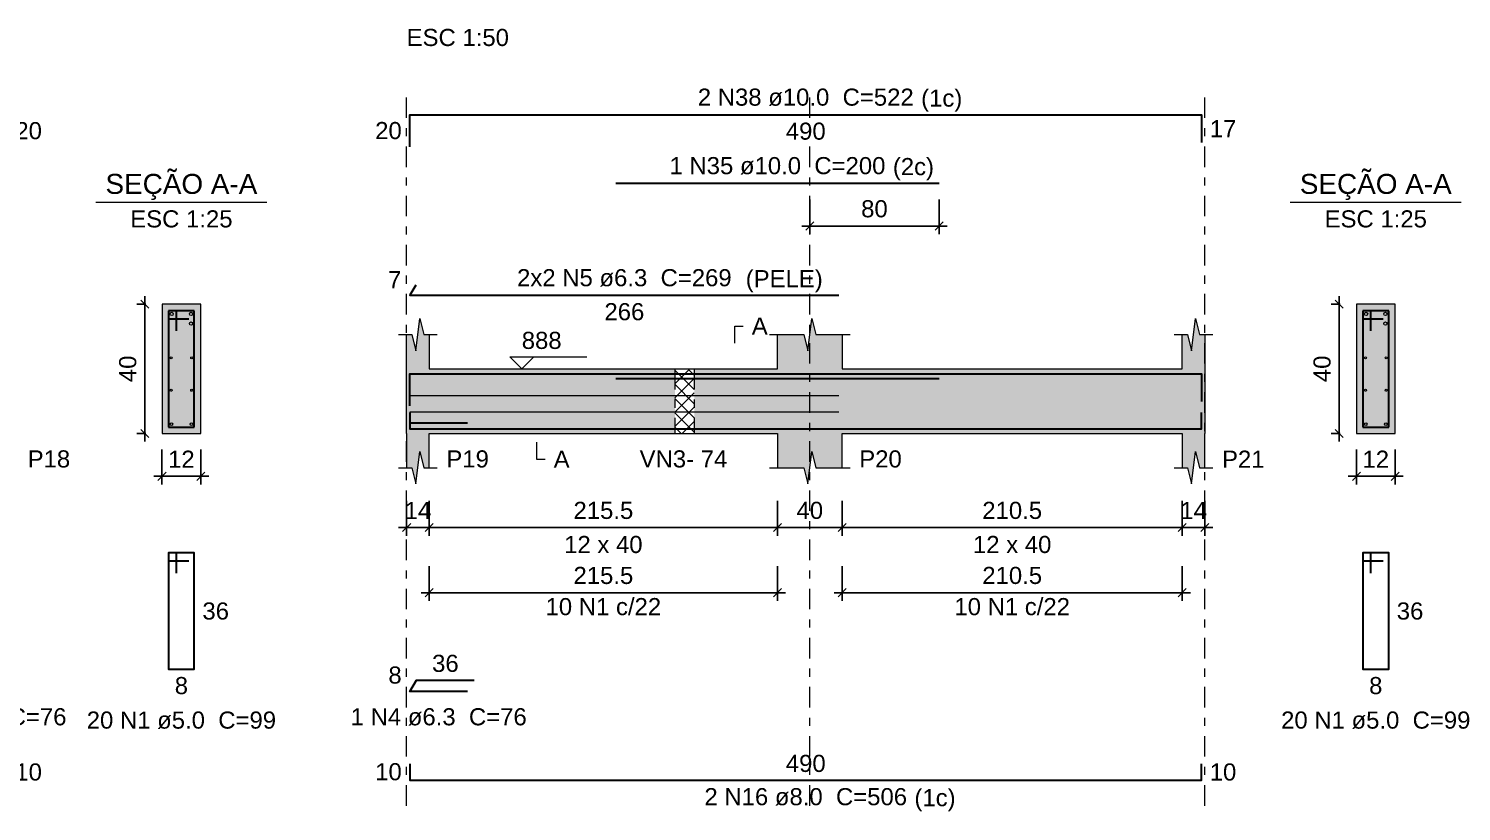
# Model space of a CAD drawing. Header units: millimetres. Extents: x -8 to 605, y -494 to 220.
# Drawn here: x 242.22 to 259.95, y -451.75 to -442.06 of the extents above; entities that cross this region are included whole.
import ezdxf

# ---------------------------------------------------------------- set-up
doc = ezdxf.new("R2010")
doc.units = ezdxf.units.MM
doc.header["$MEASUREMENT"] = 0
doc.linetypes.add('DASHDOT', pattern=[2.54, 1.27, -0.635, 0, -0.635])
doc.linetypes.add('NULL', pattern=[0])
for name, color, linetype, lineweight in [('Descrição da armadura', 7, 'Continuous', 0), ('DT-Arm complementar', 5, 'Continuous', 5), ('DT-Barras na forma', 7, 'Continuous', 30), ('DT-Barras no corte', 5, 'Continuous', 5), ('DT-Barras rebatidas', 7, 'Continuous', 30), ('DT-Cotas', 7, 'Continuous', 5), ('DT-Forma', 5, 'Continuous', 5), ('DT-Hachura forma vigas', 252, 'Continuous', 5), ('DT-Hachura intersecção vigas', 9, 'Continuous', 5), ('DT-Hachura seção vigas', 252, 'Continuous', 5), ('DT-Pontilhado', 9, 'DASHDOT', 5), ('DT-Textos', 7, 'Continuous', 5), ('Textos armaduras', 7, 'Continuous', 0)]:
    doc.layers.add(name, color=color, linetype=linetype, lineweight=lineweight)
doc.styles.add('Arial', font='arial.ttf')
doc.dimstyles.new('UM_25.000000', dxfattribs={"dimtxt": 0.18, "dimasz": 0.1, "dimexe": 0.1, "dimexo": 0.2, "dimgap": 0, "dimtad": 1, "dimtih": 1, "dimtoh": 1, "dimdec": 1, "dimlfac": 25, "dimzin": 0, "dimdsep": 46, "dimtxsty": 'Standard', "dimcen": 0.09, "dimdle": 0.1, "dimadec": 1, "dimazin": 2, "dimtfac": 1, "dimtdec": 4, "dimtofl": 0, "dimtmove": 0, "dimatfit": 3, "dimfxl": 1, "dimtolj": 1, "dimarcsym": 0})
doc.dimstyles.new('UM_50.000000', dxfattribs={"dimtxt": 0.18, "dimasz": 0.1, "dimexe": 0.1, "dimexo": 0.2, "dimgap": 0, "dimtad": 1, "dimtih": 1, "dimtoh": 1, "dimdec": 1, "dimlfac": 50, "dimzin": 0, "dimdsep": 46, "dimtxsty": 'Standard', "dimcen": 0.09, "dimdle": 0.1, "dimadec": 1, "dimazin": 2, "dimtfac": 1, "dimtdec": 4, "dimtofl": 0, "dimtmove": 0, "dimatfit": 3, "dimfxl": 1, "dimtolj": 1, "dimarcsym": 0})

# ---------------------------------------------------------------- blocks, each defined once
blk = doc.blocks.new('_Oblique')
at = {"color": 0, "linetype": 'ByBlock', "lineweight": -2}
blk.add_line((-0.5, -0.5), (0.5, 0.5), dxfattribs=at)
blk = doc.blocks.new('*D4737')
at = {"layer": 'Defpoints', "color": 0, "transparency": 16777216}
for p in [(243.658, -445.473), (243.87, -445.473), (243.87, -447.073)]:
    blk.add_point(p, dxfattribs=at)
at = {"layer": 'DT-Cotas', "color": 0, "lineweight": -2, "transparency": 16777216}
for p, q in [((243.658, -447.173), (243.658, -445.373)), ((243.67, -445.473), (243.558, -445.473)), ((243.67, -447.073), (243.558, -447.073))]:
    blk.add_line(p, q, dxfattribs=at)
at = {"layer": 'DT-Cotas', "color": 0, "lineweight": -2, "transparency": 16777216, "xscale": 0.1, "yscale": 0.1, "zscale": 0.1}
for p, rotation in [((243.658, -445.473), 90), ((243.658, -447.073), 270)]:
    blk.add_blockref('_Oblique', p, dxfattribs=dict(at, rotation=rotation))
at = {"layer": 'DT-Cotas', "color": 7, "transparency": 16777216, "insert": (243.447, -446.273), "char_height": 0.2118, "attachment_point": 5, "rotation": 90, "style": 'Arial'}
blk.add_mtext('\\A1;40', dxfattribs=at)
blk = doc.blocks.new('*D4738')
at = {"layer": 'Defpoints', "color": 0, "transparency": 16777216}
for p in [(243.87, -447.073), (244.35, -447.073), (244.35, -447.603)]:
    blk.add_point(p, dxfattribs=at)
at = {"layer": 'DT-Cotas', "color": 0, "lineweight": -2, "transparency": 16777216}
for p, q in [((243.87, -447.273), (243.87, -447.703)), ((244.35, -447.273), (244.35, -447.703)), ((243.77, -447.603), (244.45, -447.603))]:
    blk.add_line(p, q, dxfattribs=at)
at = {"layer": 'DT-Cotas', "color": 0, "lineweight": -2, "transparency": 16777216, "xscale": 0.1, "yscale": 0.1, "zscale": 0.1, "rotation": 180}
blk.add_blockref('_Oblique', (243.87, -447.603), dxfattribs=at)
at = {"layer": 'DT-Cotas', "color": 0, "lineweight": -2, "transparency": 16777216, "xscale": 0.1, "yscale": 0.1, "zscale": 0.1}
blk.add_blockref('_Oblique', (244.35, -447.603), dxfattribs=at)
at = {"layer": 'DT-Cotas', "color": 7, "transparency": 16777216, "insert": (244.11, -447.391), "char_height": 0.2118, "attachment_point": 5, "rotation": 0.0057, "style": 'Arial'}
blk.add_mtext('\\A1;12', dxfattribs=at)
blk = doc.blocks.new('*D4741')
at = {"layer": 'Defpoints', "color": 0, "transparency": 16777216}
for p in [(246.898, -447.708), (247.178, -447.708), (247.178, -448.238)]:
    blk.add_point(p, dxfattribs=at)
at = {"layer": 'DT-Cotas', "color": 0, "lineweight": -2, "transparency": 16777216}
for p, q in [((246.898, -447.908), (246.898, -448.338)), ((247.178, -447.908), (247.178, -448.338)), ((246.798, -448.238), (247.278, -448.238))]:
    blk.add_line(p, q, dxfattribs=at)
at = {"layer": 'DT-Cotas', "color": 0, "lineweight": -2, "transparency": 16777216, "xscale": 0.1, "yscale": 0.1, "zscale": 0.1, "rotation": 180}
blk.add_blockref('_Oblique', (246.898, -448.238), dxfattribs=at)
at = {"layer": 'DT-Cotas', "color": 0, "lineweight": -2, "transparency": 16777216, "xscale": 0.1, "yscale": 0.1, "zscale": 0.1}
blk.add_blockref('_Oblique', (247.178, -448.238), dxfattribs=at)
at = {"layer": 'DT-Cotas', "color": 7, "transparency": 16777216, "insert": (247.038, -448.026), "char_height": 0.2118, "attachment_point": 5, "rotation": 0.0057, "style": 'Arial'}
blk.add_mtext('\\A1;14', dxfattribs=at)
blk = doc.blocks.new('*D4742')
at = {"layer": 'Defpoints', "color": 0, "transparency": 16777216}
for p in [(247.178, -447.708), (251.488, -447.708), (251.488, -448.238)]:
    blk.add_point(p, dxfattribs=at)
at = {"layer": 'DT-Cotas', "color": 0, "lineweight": -2, "transparency": 16777216}
for p, q in [((247.178, -447.908), (247.178, -448.338)), ((251.488, -447.908), (251.488, -448.338)), ((247.078, -448.238), (251.588, -448.238))]:
    blk.add_line(p, q, dxfattribs=at)
at = {"layer": 'DT-Cotas', "color": 0, "lineweight": -2, "transparency": 16777216, "xscale": 0.1, "yscale": 0.1, "zscale": 0.1, "rotation": 180}
blk.add_blockref('_Oblique', (247.178, -448.238), dxfattribs=at)
at = {"layer": 'DT-Cotas', "color": 0, "lineweight": -2, "transparency": 16777216, "xscale": 0.1, "yscale": 0.1, "zscale": 0.1}
blk.add_blockref('_Oblique', (251.488, -448.238), dxfattribs=at)
at = {"layer": 'DT-Cotas', "color": 7, "transparency": 16777216, "insert": (249.333, -448.026), "char_height": 0.2118, "attachment_point": 5, "rotation": 0.0057, "style": 'Arial'}
blk.add_mtext('\\A1;215.5', dxfattribs=at)
blk = doc.blocks.new('*D4743')
at = {"layer": 'Defpoints', "color": 0, "transparency": 16777216}
for p in [(251.488, -447.708), (252.288, -447.708), (252.288, -448.238)]:
    blk.add_point(p, dxfattribs=at)
at = {"layer": 'DT-Cotas', "color": 0, "lineweight": -2, "transparency": 16777216}
for p, q in [((251.488, -447.908), (251.488, -448.338)), ((252.288, -447.908), (252.288, -448.338)), ((251.388, -448.238), (252.388, -448.238))]:
    blk.add_line(p, q, dxfattribs=at)
at = {"layer": 'DT-Cotas', "color": 0, "lineweight": -2, "transparency": 16777216, "xscale": 0.1, "yscale": 0.1, "zscale": 0.1, "rotation": 180}
blk.add_blockref('_Oblique', (251.488, -448.238), dxfattribs=at)
at = {"layer": 'DT-Cotas', "color": 0, "lineweight": -2, "transparency": 16777216, "xscale": 0.1, "yscale": 0.1, "zscale": 0.1}
blk.add_blockref('_Oblique', (252.288, -448.238), dxfattribs=at)
at = {"layer": 'DT-Cotas', "color": 7, "transparency": 16777216, "insert": (251.888, -448.026), "char_height": 0.2118, "attachment_point": 5, "rotation": 0.0057, "style": 'Arial'}
blk.add_mtext('\\A1;40', dxfattribs=at)
blk = doc.blocks.new('*D4744')
at = {"layer": 'Defpoints', "color": 0, "transparency": 16777216}
for p in [(252.288, -447.708), (256.498, -447.708), (256.498, -448.238)]:
    blk.add_point(p, dxfattribs=at)
at = {"layer": 'DT-Cotas', "color": 0, "lineweight": -2, "transparency": 16777216}
for p, q in [((252.288, -447.908), (252.288, -448.338)), ((256.498, -447.908), (256.498, -448.338)), ((252.188, -448.238), (256.598, -448.238))]:
    blk.add_line(p, q, dxfattribs=at)
at = {"layer": 'DT-Cotas', "color": 0, "lineweight": -2, "transparency": 16777216, "xscale": 0.1, "yscale": 0.1, "zscale": 0.1, "rotation": 180}
blk.add_blockref('_Oblique', (252.288, -448.238), dxfattribs=at)
at = {"layer": 'DT-Cotas', "color": 0, "lineweight": -2, "transparency": 16777216, "xscale": 0.1, "yscale": 0.1, "zscale": 0.1}
blk.add_blockref('_Oblique', (256.498, -448.238), dxfattribs=at)
at = {"layer": 'DT-Cotas', "color": 7, "transparency": 16777216, "insert": (254.393, -448.026), "char_height": 0.2118, "attachment_point": 5, "rotation": 0.0057, "style": 'Arial'}
blk.add_mtext('\\A1;210.5', dxfattribs=at)
blk = doc.blocks.new('*D4745')
at = {"layer": 'Defpoints', "color": 0, "transparency": 16777216}
for p in [(256.498, -447.708), (256.778, -447.708), (256.778, -448.238)]:
    blk.add_point(p, dxfattribs=at)
at = {"layer": 'DT-Cotas', "color": 0, "lineweight": -2, "transparency": 16777216}
for p, q in [((256.498, -447.908), (256.498, -448.338)), ((256.778, -447.908), (256.778, -448.338)), ((256.398, -448.238), (256.878, -448.238))]:
    blk.add_line(p, q, dxfattribs=at)
at = {"layer": 'DT-Cotas', "color": 0, "lineweight": -2, "transparency": 16777216, "xscale": 0.1, "yscale": 0.1, "zscale": 0.1, "rotation": 180}
blk.add_blockref('_Oblique', (256.498, -448.238), dxfattribs=at)
at = {"layer": 'DT-Cotas', "color": 0, "lineweight": -2, "transparency": 16777216, "xscale": 0.1, "yscale": 0.1, "zscale": 0.1}
blk.add_blockref('_Oblique', (256.778, -448.238), dxfattribs=at)
at = {"layer": 'DT-Cotas', "color": 7, "transparency": 16777216, "insert": (256.638, -448.026), "char_height": 0.2118, "attachment_point": 5, "rotation": 0.0057, "style": 'Arial'}
blk.add_mtext('\\A1;14', dxfattribs=at)
blk = doc.blocks.new('*D4746')
at = {"layer": 'Defpoints', "color": 0, "transparency": 16777216}
for p in [(251.888, -443.975), (253.488, -443.975), (253.488, -444.505)]:
    blk.add_point(p, dxfattribs=at)
at = {"layer": 'DT-Cotas', "color": 0, "lineweight": -2, "transparency": 16777216}
for p, q in [((251.888, -444.175), (251.888, -444.605)), ((253.488, -444.175), (253.488, -444.605)), ((251.788, -444.505), (253.588, -444.505))]:
    blk.add_line(p, q, dxfattribs=at)
at = {"layer": 'DT-Cotas', "color": 0, "lineweight": -2, "transparency": 16777216, "xscale": 0.1, "yscale": 0.1, "zscale": 0.1, "rotation": 180}
blk.add_blockref('_Oblique', (251.888, -444.505), dxfattribs=at)
at = {"layer": 'DT-Cotas', "color": 0, "lineweight": -2, "transparency": 16777216, "xscale": 0.1, "yscale": 0.1, "zscale": 0.1}
blk.add_blockref('_Oblique', (253.488, -444.505), dxfattribs=at)
at = {"layer": 'DT-Cotas', "color": 7, "transparency": 16777216, "insert": (252.688, -444.293), "char_height": 0.2118, "attachment_point": 5, "rotation": 0.0057, "style": 'Arial'}
blk.add_mtext('\\A1;80', dxfattribs=at)
blk = doc.blocks.new('*D4747')
at = {"layer": 'Defpoints', "color": 0, "transparency": 16777216}
for p in [(258.441, -445.473), (258.653, -445.473), (258.653, -447.073)]:
    blk.add_point(p, dxfattribs=at)
at = {"layer": 'DT-Cotas', "color": 0, "lineweight": -2, "transparency": 16777216}
for p, q in [((258.441, -447.173), (258.441, -445.373)), ((258.453, -445.473), (258.341, -445.473)), ((258.453, -447.073), (258.341, -447.073))]:
    blk.add_line(p, q, dxfattribs=at)
at = {"layer": 'DT-Cotas', "color": 0, "lineweight": -2, "transparency": 16777216, "xscale": 0.1, "yscale": 0.1, "zscale": 0.1}
for p, rotation in [((258.441, -445.473), 90), ((258.441, -447.073), 270)]:
    blk.add_blockref('_Oblique', p, dxfattribs=dict(at, rotation=rotation))
at = {"layer": 'DT-Cotas', "color": 7, "transparency": 16777216, "insert": (258.229, -446.273), "char_height": 0.2118, "attachment_point": 5, "rotation": 90, "style": 'Arial'}
blk.add_mtext('\\A1;40', dxfattribs=at)
blk = doc.blocks.new('*D4748')
at = {"layer": 'Defpoints', "color": 0, "transparency": 16777216}
for p in [(258.653, -447.073), (259.133, -447.073), (259.133, -447.603)]:
    blk.add_point(p, dxfattribs=at)
at = {"layer": 'DT-Cotas', "color": 0, "lineweight": -2, "transparency": 16777216}
for p, q in [((258.653, -447.273), (258.653, -447.703)), ((259.133, -447.273), (259.133, -447.703)), ((258.553, -447.603), (259.233, -447.603))]:
    blk.add_line(p, q, dxfattribs=at)
at = {"layer": 'DT-Cotas', "color": 0, "lineweight": -2, "transparency": 16777216, "xscale": 0.1, "yscale": 0.1, "zscale": 0.1, "rotation": 180}
blk.add_blockref('_Oblique', (258.653, -447.603), dxfattribs=at)
at = {"layer": 'DT-Cotas', "color": 0, "lineweight": -2, "transparency": 16777216, "xscale": 0.1, "yscale": 0.1, "zscale": 0.1}
blk.add_blockref('_Oblique', (259.133, -447.603), dxfattribs=at)
at = {"layer": 'DT-Cotas', "color": 7, "transparency": 16777216, "insert": (258.893, -447.391), "char_height": 0.2118, "attachment_point": 5, "rotation": 0.0057, "style": 'Arial'}
blk.add_mtext('\\A1;12', dxfattribs=at)
blk = doc.blocks.new('*D4749')
at = {"layer": 'Defpoints', "color": 0, "transparency": 16777216}
for p in [(247.178, -448.513), (251.488, -448.513), (251.488, -449.043)]:
    blk.add_point(p, dxfattribs=at)
at = {"layer": 'DT-Cotas', "color": 0, "lineweight": -2, "transparency": 16777216}
for p, q in [((247.178, -448.713), (247.178, -449.143)), ((251.488, -448.713), (251.488, -449.143)), ((247.078, -449.043), (251.588, -449.043))]:
    blk.add_line(p, q, dxfattribs=at)
at = {"layer": 'DT-Cotas', "color": 0, "lineweight": -2, "transparency": 16777216, "xscale": 0.1, "yscale": 0.1, "zscale": 0.1, "rotation": 180}
blk.add_blockref('_Oblique', (247.178, -449.043), dxfattribs=at)
at = {"layer": 'DT-Cotas', "color": 0, "lineweight": -2, "transparency": 16777216, "xscale": 0.1, "yscale": 0.1, "zscale": 0.1}
blk.add_blockref('_Oblique', (251.488, -449.043), dxfattribs=at)
at = {"layer": 'DT-Cotas', "color": 7, "transparency": 16777216, "insert": (249.333, -448.831), "char_height": 0.2118, "attachment_point": 5, "rotation": 0.0057, "style": 'Arial'}
blk.add_mtext('\\A1;215.5', dxfattribs=at)
blk = doc.blocks.new('*D4750')
at = {"layer": 'Defpoints', "color": 0, "transparency": 16777216}
for p in [(252.288, -448.513), (256.498, -448.513), (256.498, -449.043)]:
    blk.add_point(p, dxfattribs=at)
at = {"layer": 'DT-Cotas', "color": 0, "lineweight": -2, "transparency": 16777216}
for p, q in [((252.288, -448.713), (252.288, -449.143)), ((256.498, -448.713), (256.498, -449.143)), ((252.188, -449.043), (256.598, -449.043))]:
    blk.add_line(p, q, dxfattribs=at)
at = {"layer": 'DT-Cotas', "color": 0, "lineweight": -2, "transparency": 16777216, "xscale": 0.1, "yscale": 0.1, "zscale": 0.1, "rotation": 180}
blk.add_blockref('_Oblique', (252.288, -449.043), dxfattribs=at)
at = {"layer": 'DT-Cotas', "color": 0, "lineweight": -2, "transparency": 16777216, "xscale": 0.1, "yscale": 0.1, "zscale": 0.1}
blk.add_blockref('_Oblique', (256.498, -449.043), dxfattribs=at)
at = {"layer": 'DT-Cotas', "color": 7, "transparency": 16777216, "insert": (254.393, -448.831), "char_height": 0.2118, "attachment_point": 5, "rotation": 0.0057, "style": 'Arial'}
blk.add_mtext('\\A1;210.5', dxfattribs=at)

msp = doc.modelspace()

# ---------------------------------------------------------------- hatches: boundary and pattern name
at = {"layer": 'DT-Hachura forma vigas', "linetype": 'Continuous'}
for points in [[(247.1778, -447.073), (250.2178, -447.073), (250.2178, -446.273), (247.1778, -446.273), (247.1778, -445.8494), (247.1128, -445.8494), (247.0628, -445.6494), (247.0128, -446.0494), (246.9628, -445.8494), (246.8978, -445.8494), (246.8978, -446.273), (246.8978, -447.073), (246.8978, -447.4966), (246.9628, -447.4966), (247.0128, -447.6966), (247.0628, -447.2966), (247.1128, -447.4966), (247.1778, -447.4966), (247.1778, -447.073)], [(256.7778, -447.4966), (256.7778, -447.073), (256.7778, -446.273), (256.7778, -445.8494), (256.7128, -445.8494), (256.6628, -445.6494), (256.6128, -446.0494), (256.5628, -445.8494), (256.4978, -445.8494), (256.4978, -446.273), (252.2878, -446.273), (252.2878, -445.8494), (251.9628, -445.8494), (251.9128, -445.6494), (251.8628, -446.0494), (251.8128, -445.8494), (251.4878, -445.8494), (251.4878, -446.273), (250.4578, -446.273), (250.4578, -447.073), (251.4878, -447.073), (251.4878, -447.4966), (251.8128, -447.4966), (251.8628, -447.6966), (251.9128, -447.2966), (251.9628, -447.4966), (252.2878, -447.4966), (252.2878, -447.073), (256.4978, -447.073), (256.4978, -447.4966), (256.5628, -447.4966), (256.6128, -447.6966), (256.6628, -447.2966), (256.7128, -447.4966), (256.7778, -447.4966)]]:
    msp.add_hatch(color=252, dxfattribs=at).paths.add_polyline_path(points)
at = {"layer": 'DT-Hachura intersecção vigas', "linetype": 'Continuous'}
h = msp.add_hatch(dxfattribs=at)
h.set_pattern_fill('ANSI37', color=9, style=0)
h.set_pattern_definition([(45, (210.17421, -485.6166), (-0.08838835, 0.08838835), []), (135, (210.17421, -485.6166), (-0.08838835, -0.08838835), [])])
h.paths.add_polyline_path([(250.2178, -447.073), (250.4578, -447.073), (250.4578, -446.273), (250.2178, -446.273), (250.2178, -447.073)])
at = {"layer": 'DT-Hachura seção vigas', "linetype": 'Continuous'}
for points in [[(243.8703, -447.073), (243.8703, -447.073), (244.3503, -447.073), (244.3503, -445.473), (243.8703, -445.473), (243.8703, -447.073)], [(258.653, -447.073), (258.653, -447.073), (259.133, -447.073), (259.133, -445.473), (258.653, -445.473), (258.653, -447.073)]]:
    msp.add_hatch(color=252, dxfattribs=at).paths.add_polyline_path(points)

# ---------------------------------------------------------------- linework, layer by layer
at = {"layer": 'DT-Arm complementar'}
for p, q in [((246.9378, -446.6044), (252.2479, -446.6044)), ((246.9378, -446.8057), (252.2479, -446.8057))]:
    msp.add_line(p, q, dxfattribs=at)
at = {"layer": 'DT-Barras na forma'}
for p, q in [((244.0503, -445.553), (243.9503, -445.553)), ((243.9503, -445.553), (243.9503, -446.993)), ((244.2703, -445.553), (243.9503, -445.553)), ((243.9503, -445.553), (243.9503, -445.653)), ((244.0503, -445.803), (244.0503, -445.553)), ((244.2703, -446.993), (244.2703, -445.553)), ((258.833, -445.553), (258.733, -445.553)), ((258.733, -445.553), (258.733, -446.993)), ((259.053, -445.553), (258.733, -445.553)), ((258.733, -445.553), (258.733, -445.653)), ((258.833, -445.803), (258.833, -445.553)), ((259.053, -446.993), (259.053, -445.553)), ((243.9503, -445.653), (244.2003, -445.653)), ((258.733, -445.653), (258.983, -445.653)), ((243.9503, -446.993), (244.2703, -446.993)), ((246.9378, -446.9424), (247.6525, -446.9424)), ((258.733, -446.993), (259.053, -446.993))]:
    msp.add_line(p, q, dxfattribs=at)
for points in [[(246.9378, -446.7307), (246.9378, -446.333), (256.7378, -446.333), (256.7378, -446.6784)], [(249.4878, -446.393), (253.4878, -446.393)], [(246.9378, -446.815), (246.9378, -447.015), (256.7378, -447.015), (256.7378, -446.815)]]:
    msp.add_lwpolyline(points, dxfattribs=at)
at = {"layer": 'DT-Barras no corte'}
for centre, radius in [((243.9903, -445.593), 0.02), ((244.2303, -445.593), 0.02), ((258.773, -445.593), 0.02), ((259.013, -445.593), 0.02), ((244.2303, -445.713), 0.02), ((259.013, -445.713), 0.02), ((243.9829, -446.1357), 0.0126), ((244.2377, -446.1357), 0.0126), ((258.7656, -446.1357), 0.0126), ((259.0204, -446.1357), 0.0126), ((243.9829, -446.5384), 0.0126), ((244.2377, -446.5384), 0.0126), ((258.7656, -446.5384), 0.0126), ((259.0204, -446.5384), 0.0126), ((243.9863, -446.957), 0.016), ((244.2343, -446.957), 0.016), ((258.769, -446.957), 0.016), ((259.017, -446.957), 0.016)]:
    msp.add_circle(centre, radius, dxfattribs=at)
at = {"layer": 'DT-Barras rebatidas'}
for points in [[(246.9378, -443.5255), (246.9378, -443.1278), (256.7378, -443.1278), (256.7378, -443.4731)], [(249.4878, -443.975), (253.4878, -443.975)], [(247.0103, -445.2368), (246.9378, -445.3623), (252.2479, -445.3623)], [(244.0503, -448.7997), (244.0503, -448.5497), (243.9503, -448.5497), (243.9503, -449.9897), (244.2703, -449.9897), (244.2703, -448.5497), (243.9503, -448.5497), (243.9503, -448.6497), (244.2003, -448.6497)], [(258.833, -448.7997), (258.833, -448.5497), (258.733, -448.5497), (258.733, -449.9897), (259.053, -449.9897), (259.053, -448.5497), (258.733, -448.5497), (258.733, -448.6497), (258.983, -448.6497)], [(247.6525, -450.267), (246.9378, -450.267), (247.0204, -450.1239), (247.7351, -450.1239)], [(246.9378, -451.1621), (246.9378, -451.3621), (256.7378, -451.3621), (256.7378, -451.1621)]]:
    msp.add_lwpolyline(points, dxfattribs=at)
at = {"layer": 'DT-Forma'}
for p, q in [((244.3503, -445.473), (243.8703, -445.473)), ((243.8703, -445.473), (243.8703, -447.073)), ((244.3503, -447.073), (244.3503, -445.473)), ((259.133, -445.473), (258.653, -445.473)), ((258.653, -445.473), (258.653, -447.073)), ((259.133, -447.073), (259.133, -445.473)), ((247.0128, -446.0494), (247.0628, -445.6494)), ((247.0628, -445.6494), (247.1128, -445.8494)), ((251.8628, -446.0494), (251.9128, -445.6494)), ((251.9128, -445.6494), (251.9628, -445.8494)), ((256.6128, -446.0494), (256.6628, -445.6494)), ((256.6628, -445.6494), (256.7128, -445.8494)), ((246.7978, -445.8494), (246.9628, -445.8494)), ((246.8978, -446.273), (246.8978, -445.8494)), ((246.9628, -445.8494), (247.0128, -446.0494)), ((247.1128, -445.8494), (247.2778, -445.8494)), ((247.1778, -445.8494), (247.1778, -446.273)), ((251.3878, -445.8494), (251.8128, -445.8494)), ((251.4878, -446.273), (251.4878, -445.8494)), ((251.8128, -445.8494), (251.8628, -446.0494)), ((251.9628, -445.8494), (252.3878, -445.8494)), ((252.2878, -445.8494), (252.2878, -446.273)), ((256.3978, -445.8494), (256.5628, -445.8494)), ((256.4978, -446.273), (256.4978, -445.8494)), ((256.5628, -445.8494), (256.6128, -446.0494)), ((256.7128, -445.8494), (256.8778, -445.8494)), ((256.7778, -445.8494), (256.7778, -446.273)), ((247.1778, -446.273), (250.2178, -446.273)), ((250.2178, -446.273), (250.4578, -446.273)), ((250.4578, -446.273), (251.4878, -446.273)), ((252.2879, -446.273), (256.4978, -446.273)), ((243.8703, -447.073), (244.3503, -447.073)), ((246.8978, -447.073), (246.8978, -447.4966)), ((247.1778, -447.4966), (247.1778, -447.073)), ((247.1778, -447.073), (250.2178, -447.073)), ((250.2178, -447.073), (250.4578, -447.073)), ((250.4578, -447.073), (251.4878, -447.073)), ((251.4878, -447.073), (251.4878, -447.4966)), ((252.2879, -447.4966), (252.2879, -447.073)), ((252.2879, -447.073), (256.4978, -447.073)), ((256.4978, -447.073), (256.4978, -447.4966)), ((256.7778, -447.4966), (256.7778, -447.073)), ((258.653, -447.073), (259.133, -447.073)), ((247.0128, -447.6966), (247.0628, -447.2966)), ((247.0628, -447.2966), (247.1128, -447.4966)), ((251.8628, -447.6966), (251.9128, -447.2966)), ((251.9128, -447.2966), (251.9628, -447.4966)), ((256.6128, -447.6966), (256.6628, -447.2966)), ((256.6628, -447.2966), (256.7128, -447.4966)), ((246.7978, -447.4966), (246.9628, -447.4966)), ((246.9628, -447.4966), (247.0128, -447.6966)), ((247.1128, -447.4966), (247.2778, -447.4966)), ((251.3878, -447.4966), (251.8128, -447.4966)), ((251.8128, -447.4966), (251.8628, -447.6966)), ((251.9628, -447.4966), (252.3879, -447.4966)), ((256.3978, -447.4966), (256.5628, -447.4966)), ((256.5628, -447.4966), (256.6128, -447.6966)), ((256.7128, -447.4966), (256.8778, -447.4966))]:
    msp.add_line(p, q, dxfattribs=at)
at = {"layer": 'DT-Forma', "linetype": 'Continuous'}
for p, q in [((246.8978, -447.073), (246.8978, -446.273)), ((256.7778, -446.273), (256.7778, -447.073))]:
    msp.add_line(p, q, dxfattribs=at)
at = {"layer": 'DT-Pontilhado', "ltscale": 0.2}
for p, q in [((246.8978, -451.6798), (246.8978, -442.916)), ((251.8878, -451.6798), (251.8878, -442.916)), ((256.7778, -451.6798), (256.7778, -442.916)), ((250.2178, -446.273), (250.2178, -447.073)), ((250.4578, -446.273), (250.4578, -447.073))]:
    msp.add_line(p, q, dxfattribs=at)
at = {"layer": 'DT-Textos'}
for p, q in [((243.0513, -444.2081), (245.1693, -444.2081)), ((257.834, -444.2081), (259.952, -444.2081))]:
    msp.add_line(p, q, dxfattribs=at)
for points in [[(250.9583, -445.9553), (250.9583, -445.7435), (251.0642, -445.7435)], [(248.4708, -446.1248), (248.3226, -446.273), (248.1743, -446.1248), (249.1274, -446.1248)], [(248.5059, -447.1789), (248.5059, -447.3907), (248.6118, -447.3907)]]:
    msp.add_lwpolyline(points, dxfattribs=at)

# ---------------------------------------------------------------- texts
at = {"layer": 'Descrição da armadura', "linetype": 'NULL', "char_height": 0.2118, "attachment_point": 8, "line_spacing_factor": 0.9, "style": 'Arial'}
for s, insert, width in [('2 N38 ø10.0  C=522', (251.8379, -443.0215), 5.344721), ('1 N35 ø10.0  C=200', (251.4879, -443.8695), 5.344721), ('2x2 N5 ø6.3  C=269', (249.5929, -445.2565), 5.311789), ('10 N1 c/22', (249.3328, -449.3245), 2.86156), ('10 N1 c/22', (254.3928, -449.3245), 2.86156), ('1 N4 ø6.3  C=76', (241.5983, -450.6905), 4.35772), ('20 N1 ø5.0  C=99', (244.1103, -450.7315), 4.686721), ('1 N4 ø6.3  C=76', (247.2949, -450.6905), 4.35772), ('20 N1 ø5.0  C=99', (258.8929, -450.7315), 4.686721), ('2 N16 ø8.0  C=506', (251.8379, -451.6795), 5.015721)]:
    msp.add_mtext(s, dxfattribs=dict(at, insert=insert, width=width))
at = {"layer": 'DT-Textos', "linetype": 'NULL', "line_spacing_factor": 0.798, "style": 'Arial'}
for s, insert, char_height, width, attachment_point in [('ESC 1:50', (246.8979, -442.2805), 0.2118, 2.532883, 7), ('(1c)', (253.2659, -443.0914), 0.2118, 1.018965, 7), ('(2c)', (252.9159, -443.9394), 0.2118, 1.018965, 7), ('SEÇÃO A-A', (244.1103, -444.1834), 0.2471, 3.760741, 8), ('SEÇÃO A-A', (258.8929, -444.1834), 0.2471, 3.760741, 8), ('ESC 1:25', (244.1103, -444.5255), 0.2118, 2.532883, 8), ('ESC 1:25', (258.8929, -444.5255), 0.2118, 2.532883, 8), ('(PELE)', (251.0949, -445.3264), 0.2118, 1.907491, 7), ('A', (251.1699, -445.8495), 0.2118, 0.394865, 7), ('888', (248.3229, -446.0295), 0.2118, 0.987001, 7), ('P18', (242.2073, -447.4965), 0.2118, 1.052866, 7), ('P19', (247.3899, -447.4965), 0.2118, 1.052866, 7), ('A', (248.718, -447.4965), 0.2118, 0.394865, 7), ('VN3- 74', (249.7818, -447.4965), 0.2118, 2.170627, 7), ('P20', (252.4999, -447.4965), 0.2118, 1.052866, 7), ('P21', (256.9899, -447.4965), 0.2118, 1.052866, 7), ('12 x 40', (249.3329, -448.5555), 0.2118, 1.940747, 8), ('12 x 40', (254.3929, -448.5555), 0.2118, 1.940747, 8), ('(1c)', (253.1829, -451.7494), 0.2118, 1.018965, 7)]:
    msp.add_mtext(s, dxfattribs=dict(at, insert=insert, char_height=char_height, width=width, attachment_point=attachment_point))
at = {"layer": 'Textos armaduras', "linetype": 'NULL', "char_height": 0.2118, "line_spacing_factor": 0.9, "style": 'Arial'}
for s, insert, width, attachment_point in [('20', (242.0551, -443.2191), 1.058001, 1), ('20', (246.8378, -443.4325), 1.058001, 9), ('490', (251.8378, -443.2251), 1.387001, 2), ('17', (256.8378, -443.1946), 1.058001, 1), ('7', (246.8316, -445.2757), 0.729, 9), ('266', (249.5928, -445.4596), 1.387001, 2), ('36', (244.3703, -449.1638), 1.058001, 1), ('36', (259.153, -449.1638), 1.058001, 1), ('36', (247.3777, -450.0266), 1.058001, 8), ('8', (246.8367, -450.1716), 0.729, 9), ('8', (244.1103, -450.087), 0.729, 2), ('8', (258.893, -450.087), 0.729, 2), ('490', (251.8378, -451.2648), 1.387001, 8), ('10', (242.0551, -451.1562), 1.058001, 1), ('10', (246.8378, -451.368), 1.058001, 9), ('10', (256.8378, -451.1562), 1.058001, 1)]:
    msp.add_mtext(s, dxfattribs=dict(at, insert=insert, width=width, attachment_point=attachment_point))

# ---------------------------------------------------------------- dimensions: what is measured, and where the dimension line sits
at = {"layer": 'DT-Cotas'}
for base, p1, p2, dimstyle, override, picture, middle in [((253.4878, -444.5045), (251.8878, -443.975), (253.4878, -443.975), 'UM_50.000000', {"dimtxt": 0.2118, "dimasz": 0.1, "dimexe": 0.1, "dimexo": 0.2, "dimtad": 1, "dimtih": 0, "dimtoh": 0, "dimdec": 1, "dimlfac": 50, "dimzin": 8, "dimtxsty": 'Arial', "dimblk": 'Oblique', "dimblk1": 'Oblique', "dimblk2": 'Oblique', "dimsah": 1, "dimdle": 0.1, "dimse1": 0, "dimse2": 0, "dimclrt": 7, "dimadec": 1, "dimazin": 3, "dimtmove": 2, "dimldrblk": 'Oblique'}, '*D4746', (252.6878, -444.2927)), ((244.3503, -447.6025), (243.8703, -447.073), (244.3503, -447.073), 'UM_25.000000', {"dimtxt": 0.2118, "dimasz": 0.1, "dimexe": 0.1, "dimexo": 0.2, "dimtad": 1, "dimtih": 0, "dimtoh": 0, "dimdec": 1, "dimlfac": 25, "dimzin": 8, "dimtxsty": 'Arial', "dimblk": 'Oblique', "dimblk1": 'Oblique', "dimblk2": 'Oblique', "dimsah": 1, "dimdle": 0.1, "dimse1": 0, "dimse2": 0, "dimclrt": 7, "dimadec": 1, "dimazin": 3, "dimtmove": 2, "dimldrblk": 'Oblique'}, '*D4738', (244.1103, -447.3907)), ((259.133, -447.6025), (258.653, -447.073), (259.133, -447.073), 'UM_25.000000', {"dimtxt": 0.2118, "dimasz": 0.1, "dimexe": 0.1, "dimexo": 0.2, "dimtad": 1, "dimtih": 0, "dimtoh": 0, "dimdec": 1, "dimlfac": 25, "dimzin": 8, "dimtxsty": 'Arial', "dimblk": 'Oblique', "dimblk1": 'Oblique', "dimblk2": 'Oblique', "dimsah": 1, "dimdle": 0.1, "dimse1": 0, "dimse2": 0, "dimclrt": 7, "dimadec": 1, "dimazin": 3, "dimtmove": 2, "dimldrblk": 'Oblique'}, '*D4748', (258.893, -447.3907)), ((247.1778, -448.2379), (246.8978, -447.7084), (247.1778, -447.7084), 'UM_50.000000', {"dimtxt": 0.2118, "dimasz": 0.1, "dimexe": 0.1, "dimexo": 0.2, "dimtad": 1, "dimtih": 0, "dimtoh": 0, "dimdec": 1, "dimlfac": 50, "dimzin": 8, "dimtxsty": 'Arial', "dimblk": 'Oblique', "dimblk1": 'Oblique', "dimblk2": 'Oblique', "dimsah": 1, "dimdle": 0.1, "dimse1": 0, "dimse2": 0, "dimclrt": 7, "dimadec": 1, "dimazin": 3, "dimtmove": 2, "dimldrblk": 'Oblique'}, '*D4741', (247.0378, -448.0261)), ((251.4878, -448.2379), (247.1778, -447.7084), (251.4878, -447.7084), 'UM_50.000000', {"dimtxt": 0.2118, "dimasz": 0.1, "dimexe": 0.1, "dimexo": 0.2, "dimtad": 1, "dimtih": 0, "dimtoh": 0, "dimdec": 1, "dimlfac": 50, "dimzin": 8, "dimtxsty": 'Arial', "dimblk": 'Oblique', "dimblk1": 'Oblique', "dimblk2": 'Oblique', "dimsah": 1, "dimdle": 0.1, "dimse1": 0, "dimse2": 0, "dimclrt": 7, "dimadec": 1, "dimazin": 3, "dimtmove": 2, "dimldrblk": 'Oblique'}, '*D4742', (249.3328, -448.0261)), ((252.2879, -448.2379), (251.4878, -447.7084), (252.2879, -447.7084), 'UM_50.000000', {"dimtxt": 0.2118, "dimasz": 0.1, "dimexe": 0.1, "dimexo": 0.2, "dimtad": 1, "dimtih": 0, "dimtoh": 0, "dimdec": 1, "dimlfac": 50, "dimzin": 8, "dimtxsty": 'Arial', "dimblk": 'Oblique', "dimblk1": 'Oblique', "dimblk2": 'Oblique', "dimsah": 1, "dimdle": 0.1, "dimse1": 0, "dimse2": 0, "dimclrt": 7, "dimadec": 1, "dimazin": 3, "dimtmove": 2, "dimldrblk": 'Oblique'}, '*D4743', (251.8878, -448.0261)), ((256.4978, -448.2379), (252.2879, -447.7084), (256.4978, -447.7084), 'UM_50.000000', {"dimtxt": 0.2118, "dimasz": 0.1, "dimexe": 0.1, "dimexo": 0.2, "dimtad": 1, "dimtih": 0, "dimtoh": 0, "dimdec": 1, "dimlfac": 50, "dimzin": 8, "dimtxsty": 'Arial', "dimblk": 'Oblique', "dimblk1": 'Oblique', "dimblk2": 'Oblique', "dimsah": 1, "dimdle": 0.1, "dimse1": 0, "dimse2": 0, "dimclrt": 7, "dimadec": 1, "dimazin": 3, "dimtmove": 2, "dimldrblk": 'Oblique'}, '*D4744', (254.3928, -448.0261)), ((256.7778, -448.2379), (256.4978, -447.7084), (256.7778, -447.7084), 'UM_50.000000', {"dimtxt": 0.2118, "dimasz": 0.1, "dimexe": 0.1, "dimexo": 0.2, "dimtad": 1, "dimtih": 0, "dimtoh": 0, "dimdec": 1, "dimlfac": 50, "dimzin": 8, "dimtxsty": 'Arial', "dimblk": 'Oblique', "dimblk1": 'Oblique', "dimblk2": 'Oblique', "dimsah": 1, "dimdle": 0.1, "dimse1": 0, "dimse2": 0, "dimclrt": 7, "dimadec": 1, "dimazin": 3, "dimtmove": 2, "dimldrblk": 'Oblique'}, '*D4745', (256.6378, -448.0261)), ((251.4878, -449.0428), (247.1778, -448.5133), (251.4878, -448.5133), 'UM_50.000000', {"dimtxt": 0.2118, "dimasz": 0.1, "dimexe": 0.1, "dimexo": 0.2, "dimtad": 1, "dimtih": 0, "dimtoh": 0, "dimdec": 1, "dimlfac": 50, "dimzin": 8, "dimtxsty": 'Arial', "dimblk": 'Oblique', "dimblk1": 'Oblique', "dimblk2": 'Oblique', "dimsah": 1, "dimdle": 0.1, "dimse1": 0, "dimse2": 0, "dimclrt": 7, "dimadec": 1, "dimazin": 3, "dimtmove": 2, "dimldrblk": 'Oblique'}, '*D4749', (249.3328, -448.831)), ((256.4978, -449.0428), (252.2879, -448.5133), (256.4978, -448.5133), 'UM_50.000000', {"dimtxt": 0.2118, "dimasz": 0.1, "dimexe": 0.1, "dimexo": 0.2, "dimtad": 1, "dimtih": 0, "dimtoh": 0, "dimdec": 1, "dimlfac": 50, "dimzin": 8, "dimtxsty": 'Arial', "dimblk": 'Oblique', "dimblk1": 'Oblique', "dimblk2": 'Oblique', "dimsah": 1, "dimdle": 0.1, "dimse1": 0, "dimse2": 0, "dimclrt": 7, "dimadec": 1, "dimazin": 3, "dimtmove": 2, "dimldrblk": 'Oblique'}, '*D4750', (254.3928, -448.831))]:
    dim = msp.add_linear_dim(base=base, p1=p1, p2=p2, dimstyle=dimstyle, override=override, dxfattribs=at)
    dim.commit()
    dim.dimension.update_dxf_attribs({"geometry": picture, "text_midpoint": middle, "dimtype": 160, "text_rotation": 0.00573})
for base, p1, p2, picture, middle in [((243.6585, -445.473), (243.8703, -447.073), (243.8703, -445.473), '*D4737', (243.4467, -446.273)), ((258.4412, -445.473), (258.653, -447.073), (258.653, -445.473), '*D4747', (258.2294, -446.273))]:
    dim = msp.add_linear_dim(base=base, p1=p1, p2=p2, angle=90, dimstyle='UM_25.000000', override={"dimtxt": 0.2118, "dimasz": 0.1, "dimexe": 0.1, "dimexo": 0.2, "dimtad": 1, "dimtih": 0, "dimtoh": 0, "dimdec": 1, "dimlfac": 25, "dimzin": 8, "dimtxsty": 'Arial', "dimblk": 'Oblique', "dimblk1": 'Oblique', "dimblk2": 'Oblique', "dimsah": 1, "dimdle": 0.1, "dimse1": 0, "dimse2": 0, "dimclrt": 7, "dimadec": 1, "dimazin": 3, "dimtmove": 2, "dimldrblk": 'Oblique'}, dxfattribs=at)
    dim.commit()
    dim.dimension.update_dxf_attribs({"geometry": picture, "text_midpoint": middle, "dimtype": 160, "text_rotation": 90})

doc.saveas('drawing.dxf')
